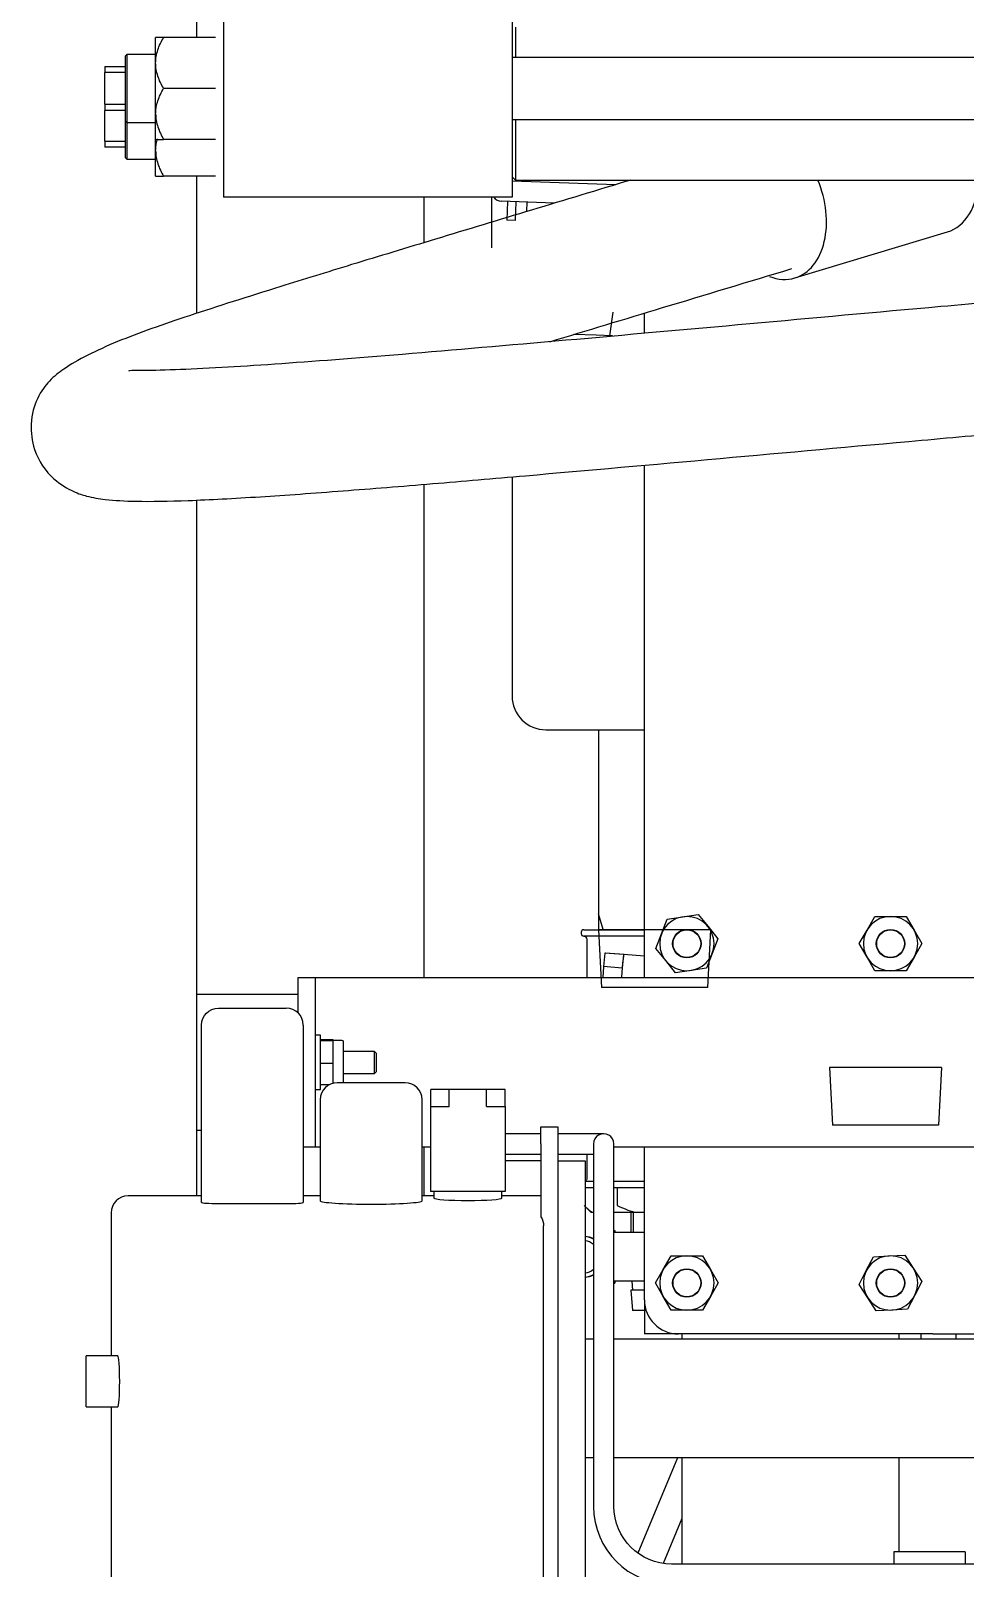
# Model space of a CAD drawing. Header units: millimetres. Extents: x 10462777 to 22643323, y 453826 to 1389191.
# Drawn here: x 11266414.2 to 11266680.8, y 584107.9 to 584546.6 of the extents above; entities that cross this region are included whole.
import ezdxf

# ---------------------------------------------------------------- set-up
doc = ezdxf.new("R2010")
doc.units = ezdxf.units.MM
doc.header["$LTSCALE"] = 200
doc.header["$MEASUREMENT"] = 0
doc.linetypes.add('CENTER', pattern=[2, 1.25, -0.25, 0.25, -0.25])
doc.linetypes.add('PHANTOM', pattern=[2.5, 1.25, -0.25, 0.25, -0.25, 0.25, -0.25])
doc.layers.add('1', color=1, linetype='CENTER')
doc.layers.add('11', color=6, linetype='PHANTOM')

msp = doc.modelspace()

# ---------------------------------------------------------------- linework, layer by layer
at = {"layer": '1', "color": 252, "linetype": 'Continuous'}
for p, q in [((11266469.16744, 584634.74387), (11266469.16744, 584499.16776)), ((11266551.48151, 584634.74387), (11266551.48151, 584499.16776)), ((11266461.4112, 584589.20912), (11266461.4112, 584544.69186)), ((11266552.44991, 584547.61481), (11266552.44991, 584538.98501)), ((11266449.79943, 584537.41959), (11266449.79943, 584544.6826)), ((11266466.92026, 584544.6826), (11266452.04661, 584544.6826)), ((11266449.79943, 584522.89358), (11266449.79943, 584537.41959)), ((11266466.92026, 584530.15659), (11266452.04661, 584530.15659)), ((11266449.79943, 584515.63058), (11266449.79943, 584522.89358)), ((11266552.44991, 584521.34082), (11266552.44991, 584504.00977)), ((11266449.79943, 584512.38464), (11266449.79943, 584515.63063)), ((11266466.92026, 584515.63058), (11266452.04661, 584515.63058)), ((11266449.79943, 584505.12163), (11266449.79943, 584512.38464)), ((11266466.92026, 584505.12163), (11266452.04661, 584505.12163)), ((11266461.4112, 584505.13859), (11266461.4112, 584465.94799)), ((11266551.48151, 584504.97817), (11266552.44991, 584504.00977)), ((11266552.44991, 584504.00977), (11267049.96919, 584504.00977)), ((11266551.48151, 584499.16776), (11266469.16744, 584499.16776)), ((11266526.28546, 584499.17703), (11266526.28546, 584486.14723)), ((11266589.2401, 584460.27921), (11266589.2401, 584466.02425)), ((11266551.47247, 584419.32804), (11266551.47247, 584356.81286)), ((11266589.2401, 584276.43075), (11266589.2401, 584422.65684)), ((11266526.28546, 584417.18375), (11266526.28546, 584276.4405)), ((11266461.4112, 584412.70408), (11266461.4112, 584214.12173)), ((11266561.15647, 584347.12885), (11266589.24061, 584347.12885)), ((11266576.16669, 584347.12885), (11266576.16669, 584290.10593)), ((11266577.46943, 584290.10597), (11266576.16669, 584294.61881)), ((11266576.16669, 584290.09004), (11266577.02947, 584273.62723)), ((11266608.12391, 584290.09004), (11266576.16669, 584290.09004)), ((11266608.12391, 584290.09004), (11266607.26113, 584273.62723)), ((11266490.46322, 584276.43027), (11266495.30522, 584276.43027)), ((11266490.46322, 584266.34458), (11266490.46322, 584276.43027)), ((11266495.30522, 584276.43027), (11266500.14723, 584276.43027)), ((11266495.30522, 584276.43027), (11266495.30522, 584228.01023)), ((11266500.14723, 584276.43027), (11266690.45195, 584276.43027)), ((11266607.26113, 584273.62723), (11266577.02947, 584273.62723)), ((11266642.01794, 584250.77297), (11266642.88072, 584234.31016)), ((11266673.97516, 584250.77297), (11266642.01794, 584250.77297)), ((11266673.97516, 584250.77297), (11266673.11238, 584234.31016)), ((11266673.11238, 584234.31016), (11266642.88072, 584234.31016)), ((11266559.71291, 584231.88916), (11266549.54501, 584231.88916)), ((11266567.94432, 584231.88916), (11266564.55492, 584231.88916)), ((11266577.62833, 584231.88916), (11266567.94432, 584231.88916)), ((11266495.30522, 584228.01023), (11266491.9249, 584228.01023)), ((11266496.76679, 584228.01023), (11266495.30522, 584228.01023)), ((11266528.24271, 584228.01023), (11266525.82195, 584228.01023)), ((11266526.28546, 584228.01099), (11266526.28546, 584214.10778)), ((11266549.54501, 584226.07876), (11266559.71291, 584226.07876)), ((11266564.55492, 584226.07876), (11266567.94432, 584226.07876)), ((11266567.94432, 584226.07876), (11266574.7232, 584226.07876)), ((11266574.72313, 584228.98396), (11266574.72313, 584219.29995)), ((11266580.53353, 584219.29995), (11266580.53353, 584228.98396)), ((11266692.80394, 584228.01023), (11266580.53662, 584228.01023)), ((11266589.2401, 584184.43752), (11266589.2401, 584228.01556)), ((11266564.55492, 584224.14195), (11266572.30212, 584224.14195)), ((11266572.30212, 584224.14195), (11266572.30212, 584214.45795)), ((11266574.72313, 584219.29995), (11266574.72313, 584125.53839)), ((11266580.53353, 584125.53839), (11266580.53353, 584219.29995)), ((11266572.30212, 584214.45795), (11266572.30212, 584001.40978)), ((11266572.30212, 584173.30091), (11266574.72767, 584173.30091)), ((11266580.54261, 584173.30091), (11266735.00404, 584173.30091)), ((11266671.55416, 584174.75352), (11266598.9241, 584174.75352)), ((11266671.55416, 584174.75352), (11266687.04857, 584174.75352)), ((11266574.72767, 584139.40689), (11266572.30212, 584139.40689)), ((11267137.84513, 584139.40689), (11266580.54261, 584139.40689)), ((11266598.65132, 584139.40387), (11266587.40134, 584112.15427)), ((11266599.89048, 584122.10383), (11266594.58436, 584109.25138)), ((11267146.55885, 584109.07557), (11266596.99634, 584109.07557))]:
    msp.add_line(p, q, dxfattribs=at)
at = {"layer": '1', "color": 60, "linetype": 'Continuous'}
for p, q in [((11266581.07721, 584502.63119), (11266551.48206, 584503.66467)), ((11266563.49436, 584497.43125), (11266548.50573, 584497.95466)), ((11266467.71484, 584267.71999), (11266487.08286, 584267.71999)), ((11266462.87284, 584212.291), (11266462.87284, 584262.87798)), ((11266491.92486, 584262.87798), (11266491.92486, 584212.291)), ((11266520.97688, 584246.41517), (11266501.60887, 584246.41517)), ((11266496.76687, 584241.57317), (11266496.76687, 584212.76502)), ((11266525.81889, 584212.76502), (11266525.81889, 584241.57317)), ((11266559.71291, 584233.82596), (11266564.55492, 584233.82596)), ((11266559.71291, 584228.98396), (11266559.71291, 584233.82596)), ((11266564.55492, 584233.82596), (11266564.55492, 584228.98396)), ((11266559.71291, 584228.98396), (11266559.71291, 584208.19816)), ((11266564.55492, 584228.98396), (11266564.55492, 583986.88377)), ((11266559.71266, 584224.14195), (11266549.54486, 584224.14195)), ((11266462.87426, 584214.10754), (11266441.91843, 584214.10754)), ((11266496.76656, 584214.10754), (11266491.92481, 584214.10754)), ((11266529.20779, 584214.10754), (11266525.81856, 584214.10754)), ((11266529.20829, 584215.42635), (11266529.20829, 584213.50991)), ((11266538.8923, 584215.42635), (11266535.86905, 584215.42635)), ((11266541.91555, 584215.42635), (11266538.8923, 584215.42635)), ((11266548.57631, 584213.50991), (11266548.57631, 584215.42635)), ((11266559.3625, 584214.10754), (11266548.57641, 584214.10754)), ((11266581.47917, 584216.49159), (11266581.47917, 584211.43654)), ((11266437.07643, 584209.26553), (11266437.07643, 584168.45737)), ((11266467.71484, 584211.95241), (11266487.08286, 584211.95241)), ((11266572.30215, 584211.15186), (11266573.98332, 584209.47068)), ((11266573.98332, 584209.47068), (11266574.36013, 584209.47068)), ((11266574.36013, 584209.47068), (11266574.72317, 584209.47068)), ((11266580.53363, 584209.47068), (11266586.44004, 584209.47068)), ((11266586.44004, 584209.47068), (11266589.24016, 584209.47068)), ((11266560.49189, 584066.47027), (11266560.49189, 584205.56471)), ((11266668.06046, 584174.75346), (11266668.06046, 584173.30093)), ((11266678.12438, 584174.75346), (11266678.12438, 584173.30093)), ((11266439.0284, 584168.45891), (11266429.94721, 584168.45891)), ((11266429.94721, 584153.9329), (11266429.94721, 584168.45891)), ((11266429.94721, 584153.9329), (11266439.0284, 584153.9329)), ((11266437.07643, 584153.93211), (11266437.07643, 584006.6022))]:
    msp.add_line(p, q, dxfattribs=at)
for centre, radius, start, end in [((11266548.60712, 584500.85809), 2.9052, 215.5777995, 267.9999999), ((11266487.08286, 584262.87798), 4.842, 0, 90), ((11266501.60887, 584241.57317), 4.842, 90, 180), ((11266520.97688, 584241.57317), 4.842, 0, 90), ((11266441.91843, 584209.26553), 4.842, 90, 180), ((11266559.3625, 584209.26553), 4.842, 85.8499506, 90)]:
    msp.add_arc(centre, radius, start, end, dxfattribs=at)
at = {"layer": '1', "color": 252, "linetype": 'Continuous'}
for centre, radius, start, end in [((11266561.15647, 584356.81286), 9.68401, 180, 270), ((11266577.62833, 584228.98396), 2.9052, 0, 180.0000389), ((11266598.9241, 584184.43752), 9.68401, 180, 270), ((11266596.99634, 584125.53839), 22.27322, 180, 270)]:
    msp.add_arc(centre, radius, start, end, dxfattribs=at)
at = {"layer": '1', "color": 60, "linetype": 'Continuous', "extrusion": (0, 0, -1)}
msp.add_arc((-11266467.71484, 584262.87798), 4.842, 0, 90, dxfattribs=at)
at = {"layer": '1', "color": 252, "linetype": 'Continuous', "extrusion": (0, 0, -1)}
msp.add_arc((-11266596.99634, 584125.53839), 16.46281, 270, 0, dxfattribs=at)
at = {"layer": '1', "color": 60, "linetype": 'Continuous'}
for centre, major_axis, start_param, end_param in [((11266467.71484, 584212.291), (4.842, 0), 3.141592654, 4.71238898), ((11266487.08286, 584212.291), (4.842, 0), 4.71238898, 6.283185307), ((11266511.29288, 584212.76502), (14.52601, 0), 3.141587904, 4.71238898), ((11266511.29288, 584212.76502), (14.52601, 0), 4.71238898, 6.283190056), ((11266538.8923, 584213.50991), (9.68401, 0), 3.141611402, 6.283165885), ((11266439.0284, 584161.19591), (0, 7.26301), 4.71238898, 6.283180523), ((11266439.0284, 584161.19591), (0, 7.26301), 3.141597438, 4.71238898)]:
    msp.add_ellipse(centre, major_axis=major_axis, ratio=0.069926812, start_param=start_param, end_param=end_param, dxfattribs=at)
at = {"layer": '1', "color": 60, "linetype": 'Continuous', "extrusion": (0, 0, -1)}
msp.add_ellipse((11266555.63806, 584205.54109), major_axis=(3.44051, 3.44051), ratio=0.995145816, start_param=0.208556304, end_param=0.782965171, dxfattribs=at)
at = {"layer": '1', "color": 252, "linetype": 'Continuous'}
for points, knots in [([(11266452.04661, 584544.6826), (11266451.38904, 584544.6826), (11266450.83028, 584544.6826), (11266450.23286, 584544.6826), (11266450.07426, 584544.6826), (11266449.85708, 584544.6826), (11266449.79932, 584544.6826), (11266449.79948, 584544.6826)], [0, 0, 0, 0, 0.5, 0.5, 0.75, 0.75, 1, 1, 1, 1]), ([(11266449.79943, 584537.41959), (11266449.79943, 584538.68292), (11266450.02248, 584539.92477), (11266450.8264, 584542.374), (11266451.3898, 584543.54497), (11266452.04661, 584544.6826)], [0, 0, 0, 0, 0.5, 0.5, 1, 1, 1, 1]), ([(11266452.04661, 584530.15659), (11266451.38904, 584531.29553), (11266450.83028, 584532.46025), (11266450.23286, 584534.27013), (11266450.07426, 584534.88401), (11266449.85708, 584536.13784), (11266449.79943, 584536.78347), (11266449.79943, 584537.41959)], [0, 0, 0, 0, 0.5, 0.5, 0.75, 0.75, 1, 1, 1, 1]), ([(11266449.79943, 584522.89358), (11266449.79943, 584523.21258), (11266449.81362, 584523.53289), (11266449.86895, 584524.16551), (11266449.91006, 584524.47932), (11266450.07097, 584525.41376), (11266450.22834, 584526.02739), (11266450.62701, 584527.23904), (11266450.86885, 584527.8384), (11266451.41777, 584529.0188), (11266451.72146, 584529.59341), (11266452.04661, 584530.15659)], [0, 0, 0, 0, 0.125, 0.125, 0.25, 0.25, 0.5, 0.5, 0.75, 0.75, 1, 1, 1, 1]), ([(11266449.79943, 584522.89358), (11266449.79943, 584521.61637), (11266450.02673, 584520.37286), (11266450.62762, 584518.54612), (11266450.87231, 584517.94086), (11266451.41926, 584516.76566), (11266451.72207, 584516.1927), (11266452.04661, 584515.63058)], [0, 0, 0, 0, 0.5, 0.5, 0.75, 0.75, 1, 1, 1, 1]), ([(11266449.79938, 584515.63058), (11266449.79948, 584515.63058), (11266450.02248, 584515.63058), (11266450.8264, 584515.63058), (11266451.3898, 584515.63058), (11266452.04661, 584515.63058)], [0, 0, 0, 0, 0.5, 0.5, 1, 1, 1, 1]), ([(11266449.79943, 584512.38464), (11266449.79943, 584512.70363), (11266449.81362, 584513.02394), (11266449.86895, 584513.65657), (11266449.91006, 584513.97037), (11266450.04853, 584514.77449), (11266450.16469, 584515.26131), (11266450.30816, 584515.74304)], [0, 0, 0, 0, 0.279202591, 0.279202591, 0.558405183, 0.558405183, 1, 1, 1, 1]), ([(11266449.79943, 584512.38464), (11266449.79943, 584511.10742), (11266450.02673, 584509.86391), (11266450.62762, 584508.03717), (11266450.87231, 584507.43191), (11266451.41926, 584506.25671), (11266451.72207, 584505.68375), (11266452.04661, 584505.12163)], [0, 0, 0, 0, 0.5, 0.5, 0.75, 0.75, 1, 1, 1, 1]), ([(11266449.79938, 584505.12163), (11266449.79948, 584505.12163), (11266450.02248, 584505.12163), (11266450.8264, 584505.12163), (11266451.3898, 584505.12163), (11266452.04661, 584505.12163)], [0, 0, 0, 0, 0.5, 0.5, 1, 1, 1, 1])]:
    msp.add_open_spline(points, degree=3, knots=knots, dxfattribs=at)
at = {"layer": '1', "color": 60, "linetype": 'Continuous'}
msp.add_open_spline([(11266572.02973, 584211.43654), (11266572.77824, 584210.63935), (11266573.54938, 584209.95563), (11266574.36013, 584209.47068)], degree=3, dxfattribs=at)
msp.add_open_spline([(11266581.47917, 584211.43654), (11266582.27709, 584211.03734), (11266583.09387, 584210.66447), (11266584.74678, 584210.00191), (11266585.58556, 584209.71077), (11266586.44004, 584209.47068)], degree=3, knots=[0, 0, 0, 0, 0.5, 0.5, 1, 1, 1, 1], dxfattribs=at)
at = {"layer": '11', "color": 7, "linetype": 'Continuous'}
for p, q in [((11266441.56802, 584539.8406), (11266441.08382, 584539.3564)), ((11266441.08382, 584539.3564), (11266441.08382, 584520.95678)), ((11266449.7996, 584539.8406), (11266441.56802, 584539.8406)), ((11266441.56802, 584539.8406), (11266441.56802, 584520.47258)), ((11267147.04796, 584538.9763), (11266551.48432, 584538.9763)), ((11266435.27342, 584536.45119), (11266441.08382, 584536.45119)), ((11266435.27342, 584536.45119), (11266435.27342, 584534.67291)), ((11266435.27342, 584525.64027), (11266435.27342, 584534.67291)), ((11266441.08382, 584534.67291), (11266435.27342, 584534.67291)), ((11266435.27342, 584525.64027), (11266441.08382, 584525.64027)), ((11266435.27342, 584525.64027), (11266435.27342, 584523.86198)), ((11266441.08382, 584523.86198), (11266435.27342, 584523.86198)), ((11266435.27342, 584515.13132), (11266435.27342, 584523.86193)), ((11266441.08382, 584520.95732), (11266441.08382, 584510.44783)), ((11266441.08382, 584520.95678), (11266441.56802, 584520.47258)), ((11266441.56802, 584520.47258), (11266449.7996, 584520.47258)), ((11266441.56802, 584520.47187), (11266441.56802, 584509.96363)), ((11266551.48432, 584521.33688), (11267138.35315, 584521.33688)), ((11266435.27342, 584515.13132), (11266441.08382, 584515.13132)), ((11266435.27342, 584515.13132), (11266435.27342, 584513.35304)), ((11266441.08382, 584513.35304), (11266435.27342, 584513.35304)), ((11266441.08382, 584510.44783), (11266441.56802, 584509.96363)), ((11266441.56802, 584509.96363), (11266449.7996, 584509.96363))]:
    msp.add_line(p, q, dxfattribs=at)
at = {"layer": '11', "color": 60, "linetype": 'Continuous'}
for p, q in [((11266545.66206, 584484.64175), (11266545.66206, 584499.16797)), ((11266545.66206, 584484.64175), (11266545.66206, 584499.1676)), ((11266550.19731, 584497.89559), (11266550.01142, 584492.57263)), ((11266552.44376, 584492.48769), (11266552.62964, 584497.81065)), ((11266555.72306, 584497.70263), (11266555.62942, 584495.02119)), ((11266552.44376, 584492.48769), (11266550.01142, 584492.57263)), ((11266632.17716, 584476.07361), (11266675.65959, 584489.21715)), ((11266675.65814, 584489.21671), (11266675.65959, 584489.21715)), ((11266579.38427, 584459.5702), (11266580.3467, 584466.31953)), ((11266575.46845, 584459.70695), (11266569.10352, 584459.92922)), ((11266580.11013, 584459.54486), (11266575.46845, 584459.70695)), ((11266594.12255, 584288.92209), (11266595.74057, 584293.09203)), ((11266595.74057, 584293.09203), (11266600.16086, 584293.77576)), ((11266600.16086, 584293.77576), (11266604.58114, 584294.45949)), ((11266604.58114, 584294.45949), (11266607.38341, 584290.97327)), ((11266652.73987, 584289.9932), (11266654.9763, 584293.86681)), ((11266654.9763, 584293.86681), (11266659.44915, 584293.86681)), ((11266659.44915, 584293.86681), (11266663.922, 584293.86681)), ((11266663.922, 584293.86681), (11266666.15843, 584289.9932)), ((11266571.21637, 584289.35406), (11266571.21637, 584288.98607)), ((11266571.95235, 584290.09004), (11266589.24013, 584290.09004)), ((11266589.24013, 584288.25008), (11266571.95235, 584288.25008)), ((11266572.82628, 584287.37615), (11266572.82628, 584276.43021)), ((11266592.50454, 584284.75215), (11266594.12255, 584288.92209)), ((11266607.38341, 584290.97327), (11266610.18567, 584287.48705)), ((11266610.18567, 584287.48705), (11266608.56766, 584283.31711)), ((11266650.50345, 584286.1196), (11266652.73987, 584289.9932)), ((11266666.15843, 584289.9932), (11266668.39485, 584286.1196)), ((11266577.95817, 584283.43921), (11266577.56484, 584279.57847)), ((11266578.11427, 584283.43921), (11266577.95817, 584283.43921)), ((11266583.26345, 584283.00544), (11266577.95817, 584283.43921)), ((11266583.41955, 584283.00544), (11266578.11427, 584283.43921)), ((11266583.26345, 584283.00544), (11266583.06678, 584281.07507)), ((11266583.3415, 584283.00544), (11266583.26345, 584283.00544)), ((11266583.41955, 584283.00544), (11266583.3415, 584283.00544)), ((11266589.24035, 584282.52314), (11266583.34188, 584283.00542)), ((11266583.41916, 584282.99907), (11266583.41955, 584283.00544)), ((11266595.3068, 584281.26593), (11266592.50454, 584284.75215)), ((11266608.56766, 584283.31711), (11266606.94964, 584279.14717)), ((11266652.73987, 584282.246), (11266650.50345, 584286.1196)), ((11266668.39485, 584286.1196), (11266666.15843, 584282.246)), ((11266577.56484, 584279.57847), (11266577.37139, 584276.43029)), ((11266582.87012, 584279.1447), (11266577.56484, 584279.57847)), ((11266582.80655, 584278.11022), (11266582.66936, 584276.43027)), ((11266582.87012, 584279.1447), (11266582.80655, 584278.11022)), ((11266582.89103, 584279.1447), (11266582.80655, 584278.11022)), ((11266583.06678, 584281.07507), (11266582.87012, 584279.1447)), ((11266598.10907, 584277.77972), (11266595.3068, 584281.26593)), ((11266602.52935, 584278.46344), (11266598.10907, 584277.77972)), ((11266606.94964, 584279.14717), (11266602.52935, 584278.46344)), ((11266654.9763, 584278.3724), (11266652.73987, 584282.246)), ((11266659.44915, 584278.3724), (11266654.9763, 584278.3724)), ((11266663.922, 584278.3724), (11266659.44915, 584278.3724)), ((11266666.15843, 584282.246), (11266663.922, 584278.3724)), ((11266490.46322, 584271.58827), (11266461.4112, 584271.58827)), ((11266496.85466, 584259.96746), (11266495.30522, 584259.96746)), ((11266496.85466, 584256.45754), (11266496.85466, 584259.96746)), ((11266500.43775, 584258.64735), (11266496.85466, 584258.64735)), ((11266500.43775, 584258.37342), (11266496.85466, 584258.37342)), ((11266496.85466, 584244.47305), (11266496.85466, 584256.45754)), ((11266500.43775, 584258.51038), (11266500.43775, 584258.64735)), ((11266502.95317, 584258.51486), (11266500.43775, 584258.51486)), ((11266500.43775, 584258.37342), (11266500.43775, 584258.51038)), ((11266500.43775, 584255.15987), (11266500.43775, 584258.37342)), ((11266503.40105, 584247.05027), (11266503.40105, 584258.06697)), ((11266500.43775, 584251.94632), (11266496.85466, 584251.94632)), ((11266500.43775, 584251.94632), (11266500.43775, 584255.15987)), ((11266500.43775, 584248.86974), (11266500.43775, 584251.94632)), ((11266512.25224, 584255.35129), (11266503.40079, 584255.35129)), ((11266512.73644, 584254.86709), (11266512.25224, 584255.35129)), ((11266512.25224, 584249.08921), (11266512.25224, 584255.35129)), ((11266512.73644, 584254.86709), (11266512.73644, 584249.57341)), ((11266500.43775, 584246.27142), (11266500.43775, 584248.86974)), ((11266503.40079, 584249.08921), (11266512.25224, 584249.08921)), ((11266512.25224, 584249.08921), (11266512.73644, 584249.57341)), ((11266495.30522, 584244.47305), (11266496.85466, 584244.47305)), ((11266499.23467, 584245.79315), (11266496.85466, 584245.79315)), ((11266503.40105, 584246.41524), (11266503.40105, 584247.05027)), ((11266528.26928, 584239.67503), (11266528.26928, 584244.47837)), ((11266533.58079, 584244.47837), (11266528.26928, 584244.47837)), ((11266533.58079, 584239.67503), (11266533.58079, 584244.47837)), ((11266544.20381, 584244.47837), (11266533.58079, 584244.47837)), ((11266544.20381, 584239.67503), (11266544.20381, 584244.47837)), ((11266549.51532, 584244.47837), (11266544.20381, 584244.47837)), ((11266549.51532, 584239.67503), (11266549.51532, 584244.47837)), ((11266528.23989, 584239.67503), (11266533.58079, 584239.67503)), ((11266528.23989, 584239.67503), (11266528.23989, 584215.42635)), ((11266544.20381, 584239.67503), (11266549.54471, 584239.67503)), ((11266549.54471, 584239.67503), (11266549.54471, 584215.42635)), ((11266461.4112, 584232.85224), (11266462.87288, 584232.85224)), ((11266572.82628, 584226.07911), (11266572.82628, 584219.20548)), ((11266572.30206, 584218.33155), (11266574.72259, 584218.33155)), ((11266580.53335, 584218.33155), (11266589.24013, 584218.33155)), ((11266549.54471, 584215.42635), (11266528.23989, 584215.42635)), ((11266572.30206, 584216.49159), (11266574.72259, 584216.49159)), ((11266580.53335, 584216.49159), (11266589.24013, 584216.49159)), ((11266585.43904, 584203.66028), (11266585.43904, 584209.47068)), ((11266586.02748, 584209.47068), (11266586.02748, 584203.66028)), ((11266580.5335, 584204.27037), (11266580.77323, 584204.27037)), ((11266589.2408, 584203.66028), (11266580.53379, 584203.66028)), ((11266580.77323, 584204.27037), (11266580.77323, 584203.66028)), ((11266594.63583, 584193.15313), (11266596.87225, 584197.02673)), ((11266596.87225, 584197.02673), (11266601.3451, 584197.02673)), ((11266601.3451, 584197.02673), (11266605.81796, 584197.02673)), ((11266605.81796, 584197.02673), (11266608.05438, 584193.15313)), ((11266652.54679, 584192.79756), (11266654.57792, 584196.78264)), ((11266654.57792, 584196.78264), (11266659.04468, 584197.01617)), ((11266659.04468, 584197.01617), (11266663.51143, 584197.24969)), ((11266663.51143, 584197.24969), (11266665.94704, 584193.49813)), ((11266592.3994, 584189.27953), (11266594.63583, 584193.15313)), ((11266608.05438, 584193.15313), (11266610.29081, 584189.27953)), ((11266650.51565, 584188.81248), (11266652.54679, 584192.79756)), ((11266665.94704, 584193.49813), (11266668.38265, 584189.74657)), ((11266580.5335, 584189.20205), (11266580.77323, 584189.20205)), ((11266589.2408, 584189.81215), (11266580.53379, 584189.81215)), ((11266580.77323, 584189.81215), (11266580.77323, 584189.20205)), ((11266585.36649, 584187.19747), (11266585.85069, 584181.38706)), ((11266586.15997, 584187.19747), (11266585.36649, 584187.19747)), ((11266585.6328, 584189.81215), (11266585.85069, 584187.19747)), ((11266589.24024, 584187.19747), (11266586.15997, 584187.19747)), ((11266594.63583, 584185.40592), (11266592.3994, 584189.27953)), ((11266610.29081, 584189.27953), (11266608.05438, 584185.40592)), ((11266652.95126, 584185.06092), (11266650.51565, 584188.81248)), ((11266668.38265, 584189.74657), (11266666.35151, 584185.76149)), ((11266589.2401, 584184.43783), (11266589.2401, 584174.75352)), ((11266596.87225, 584181.53232), (11266594.63583, 584185.40592)), ((11266608.05438, 584185.40592), (11266605.81796, 584181.53232)), ((11266655.38687, 584181.30936), (11266652.95126, 584185.06092)), ((11266664.32037, 584181.77641), (11266659.85362, 584181.54289)), ((11266666.35151, 584185.76149), (11266664.32037, 584181.77641)), ((11266586.58749, 584181.38706), (11266585.85069, 584181.38706)), ((11266589.24023, 584181.38706), (11266586.58749, 584181.38706)), ((11266601.3451, 584181.53232), (11266596.87225, 584181.53232)), ((11266605.81796, 584181.53232), (11266601.3451, 584181.53232)), ((11266659.85362, 584181.54289), (11266655.38687, 584181.30936)), ((11266598.92486, 584174.75352), (11266589.2401, 584174.75352)), ((11266599.8925, 584174.75336), (11266599.8925, 584173.29979)), ((11266661.87015, 584173.29979), (11266661.87015, 584174.75336)), ((11266599.8925, 584139.40748), (11266599.8925, 584109.07617)), ((11266661.87015, 584112.53437), (11266661.87015, 584139.40748))]:
    msp.add_line(p, q, dxfattribs=at)
at = {"layer": '11', "color": 252, "linetype": 'Continuous'}
for p, q in [((11266680.76301, 584112.53377), (11266660.42659, 584112.53377)), ((11266660.42659, 584112.53377), (11266660.42659, 584109.0763)), ((11266680.76301, 584112.53377), (11266680.76301, 584109.0763))]:
    msp.add_line(p, q, dxfattribs=at)
at = {"layer": '11', "color": 60, "linetype": 'Continuous', "extrusion": (0, 0, -1)}
for centre in [(-11266601.3451, 584286.1196), (-11266659.44915, 584286.1196), (-11266601.3451, 584189.27953), (-11266659.44915, 584189.27953)]:
    msp.add_circle(centre, 7.74721, dxfattribs=at)
at = {"layer": '11', "color": 60, "linetype": 'Continuous'}
for centre, radius in [((11266601.3451, 584286.1196), 4.05576), ((11266601.3451, 584286.1196), 3.95093), ((11266659.44915, 584286.1196), 4.05576), ((11266659.44915, 584286.1196), 3.95093), ((11266601.3451, 584189.27953), 4.05576), ((11266601.3451, 584189.27953), 3.95093), ((11266659.44915, 584189.27953), 4.05576), ((11266659.44915, 584189.27953), 3.95093)]:
    msp.add_circle(centre, radius, dxfattribs=at)
for centre, radius, start, end in [((11266571.95235, 584289.35406), 0.73598, 90, 180), ((11266571.95235, 584288.98607), 0.73598, 180, 270), ((11266502.95317, 584258.06697), 0.44789, 0, 90)]:
    msp.add_arc(centre, radius, start, end, dxfattribs=at)
at = {"layer": '11', "color": 60, "linetype": 'Continuous', "extrusion": (0, 0, -1)}
for centre, start, end in [((-11266571.95235, 584287.37615), 90, 180), ((-11266571.95235, 584219.20548), 180, 246.4071068)]:
    msp.add_arc(centre, 0.87393, start, end, dxfattribs=at)
at = {"layer": '11', "color": 60, "linetype": 'Continuous'}
for centre, major_axis, ratio, start_param, end_param in [((11266625.94271, 584496.69887), (6.23445, -20.62526), 0.674029433, 0, 1.72453157), ((11266669.42514, 584509.84241), (6.23445, -20.62526), 0.674029433, 0, 1.088947731), ((11266625.94271, 584496.69887), (6.23445, -20.62526), 0.674029433, 5.793188624, 6.283185307), ((11266583.02622, 584279.1447), (-0.31566, -3.86072), 0.034783565, 3.144436647, 4.191634198), ((11266583.02622, 584279.1447), (-0.31566, -3.86072), 0.034783565, 4.191634198, 4.715232973), ((11266572.06276, 584196.73621), (0, -5.8104), 0.999390827, 2.665739532, 3.100456782), ((11266571.80929, 584196.73621), (0, -5.8104), 0.999390827, 2.615964537, 3.056671886), ((11266571.80929, 584196.73621), (0, 4.5999), 0.999390827, 5.596650043, 6.175684283), ((11266572.06276, 584196.73621), (0, -5.8104), 0.999390827, 0.041135057, 0.475852307), ((11266571.80929, 584196.73621), (0, -5.8104), 0.999390827, 0.084921621, 0.52562897), ((11266571.80929, 584196.73621), (0, 4.5999), 0.999390827, 3.249093728, 3.828127968)]:
    msp.add_ellipse(centre, major_axis=major_axis, ratio=ratio, start_param=start_param, end_param=end_param, dxfattribs=at)
at = {"layer": '11', "color": 27, "linetype": 'Continuous'}
for points, knots in [([(11266585.34672, 584504.00406), (11266575.84982, 584501.13383), (11266556.94081, 584495.41962), (11266530.12954, 584487.30909), (11266506.11455, 584480.00542), (11266481.94665, 584472.55983), (11266459.20966, 584465.33095), (11266438.18409, 584458.05184), (11266425.51028, 584451.75496), (11266419.76868, 584447.21158), (11266416.1317, 584442.6209), (11266413.76106, 584435.2857), (11266414.96695, 584425.76857), (11266420.03408, 584418.61587), (11266426.72782, 584414.78937), (11266430.84975, 584413.59025), (11266436.00119, 584412.67254), (11266444.75375, 584412.21977), (11266458.76561, 584412.45255), (11266478.641, 584413.51947), (11266502.42267, 584415.22623), (11266528.08587, 584417.304), (11266563.33999, 584420.32627), (11266609.89954, 584424.48495), (11266658.16432, 584428.8515), (11266697.25564, 584432.38271), (11266729.01013, 584435.24326), (11266765.61103, 584438.52664), (11266808.67611, 584442.36717), (11266858.33325, 584446.76611), (11266914.50501, 584451.71091), (11266976.95335, 584457.18183), (11267020.64777, 584461.00623), (11267043.48697, 584463.00281)], [0, 0, 0, 0, 0.03669489, 0.073248276, 0.1068911, 0.137594969, 0.182625975, 0.22542287, 0.26795846, 0.283764191, 0.29742972, 0.308825656, 0.317864304, 0.330993726, 0.341332165, 0.351481595, 0.368131898, 0.391816254, 0.422762597, 0.455967458, 0.487652574, 0.517913101, 0.54671287, 0.602673353, 0.657346437, 0.683813739, 0.711756669, 0.745183387, 0.784424633, 0.829635293, 0.88079652, 0.937693877, 1, 1, 1, 1]), ([(11267040.22066, 584500.3369), (11267015.49397, 584498.17571), (11266968.34615, 584494.04868), (11266901.23099, 584488.1669), (11266841.43467, 584482.89653), (11266789.23332, 584478.26249), (11266744.67682, 584474.27893), (11266707.00856, 584470.89158), (11266665.74114, 584467.1669), (11266618.77203, 584462.9166), (11266566.5937, 584458.23285), (11266520.35016, 584454.22894), (11266488.30352, 584451.72582), (11266467.6201, 584450.41196), (11266454.38452, 584449.77709), (11266444.98448, 584449.60823), (11266442.12094, 584449.67524), (11266442.0364, 584449.49886)], [0, 0, 0, 0, 0.105673084, 0.201501878, 0.286834301, 0.361296059, 0.424936489, 0.478150664, 0.523948512, 0.604663825, 0.686014811, 0.764988718, 0.837613234, 0.874481817, 0.915533626, 0.960554435, 1, 1, 1, 1]), ([(11266562.28512, 584457.88215), (11266572.82931, 584461.07043), (11266595.77848, 584468.00485), (11266618.92705, 584475.00252), (11266631.3423, 584478.75515)], [0, 0, 0, 0, 0.469701733, 1, 1, 1, 1])]:
    msp.add_open_spline(points, degree=3, knots=knots, dxfattribs=at)

doc.saveas('drawing.dxf')
